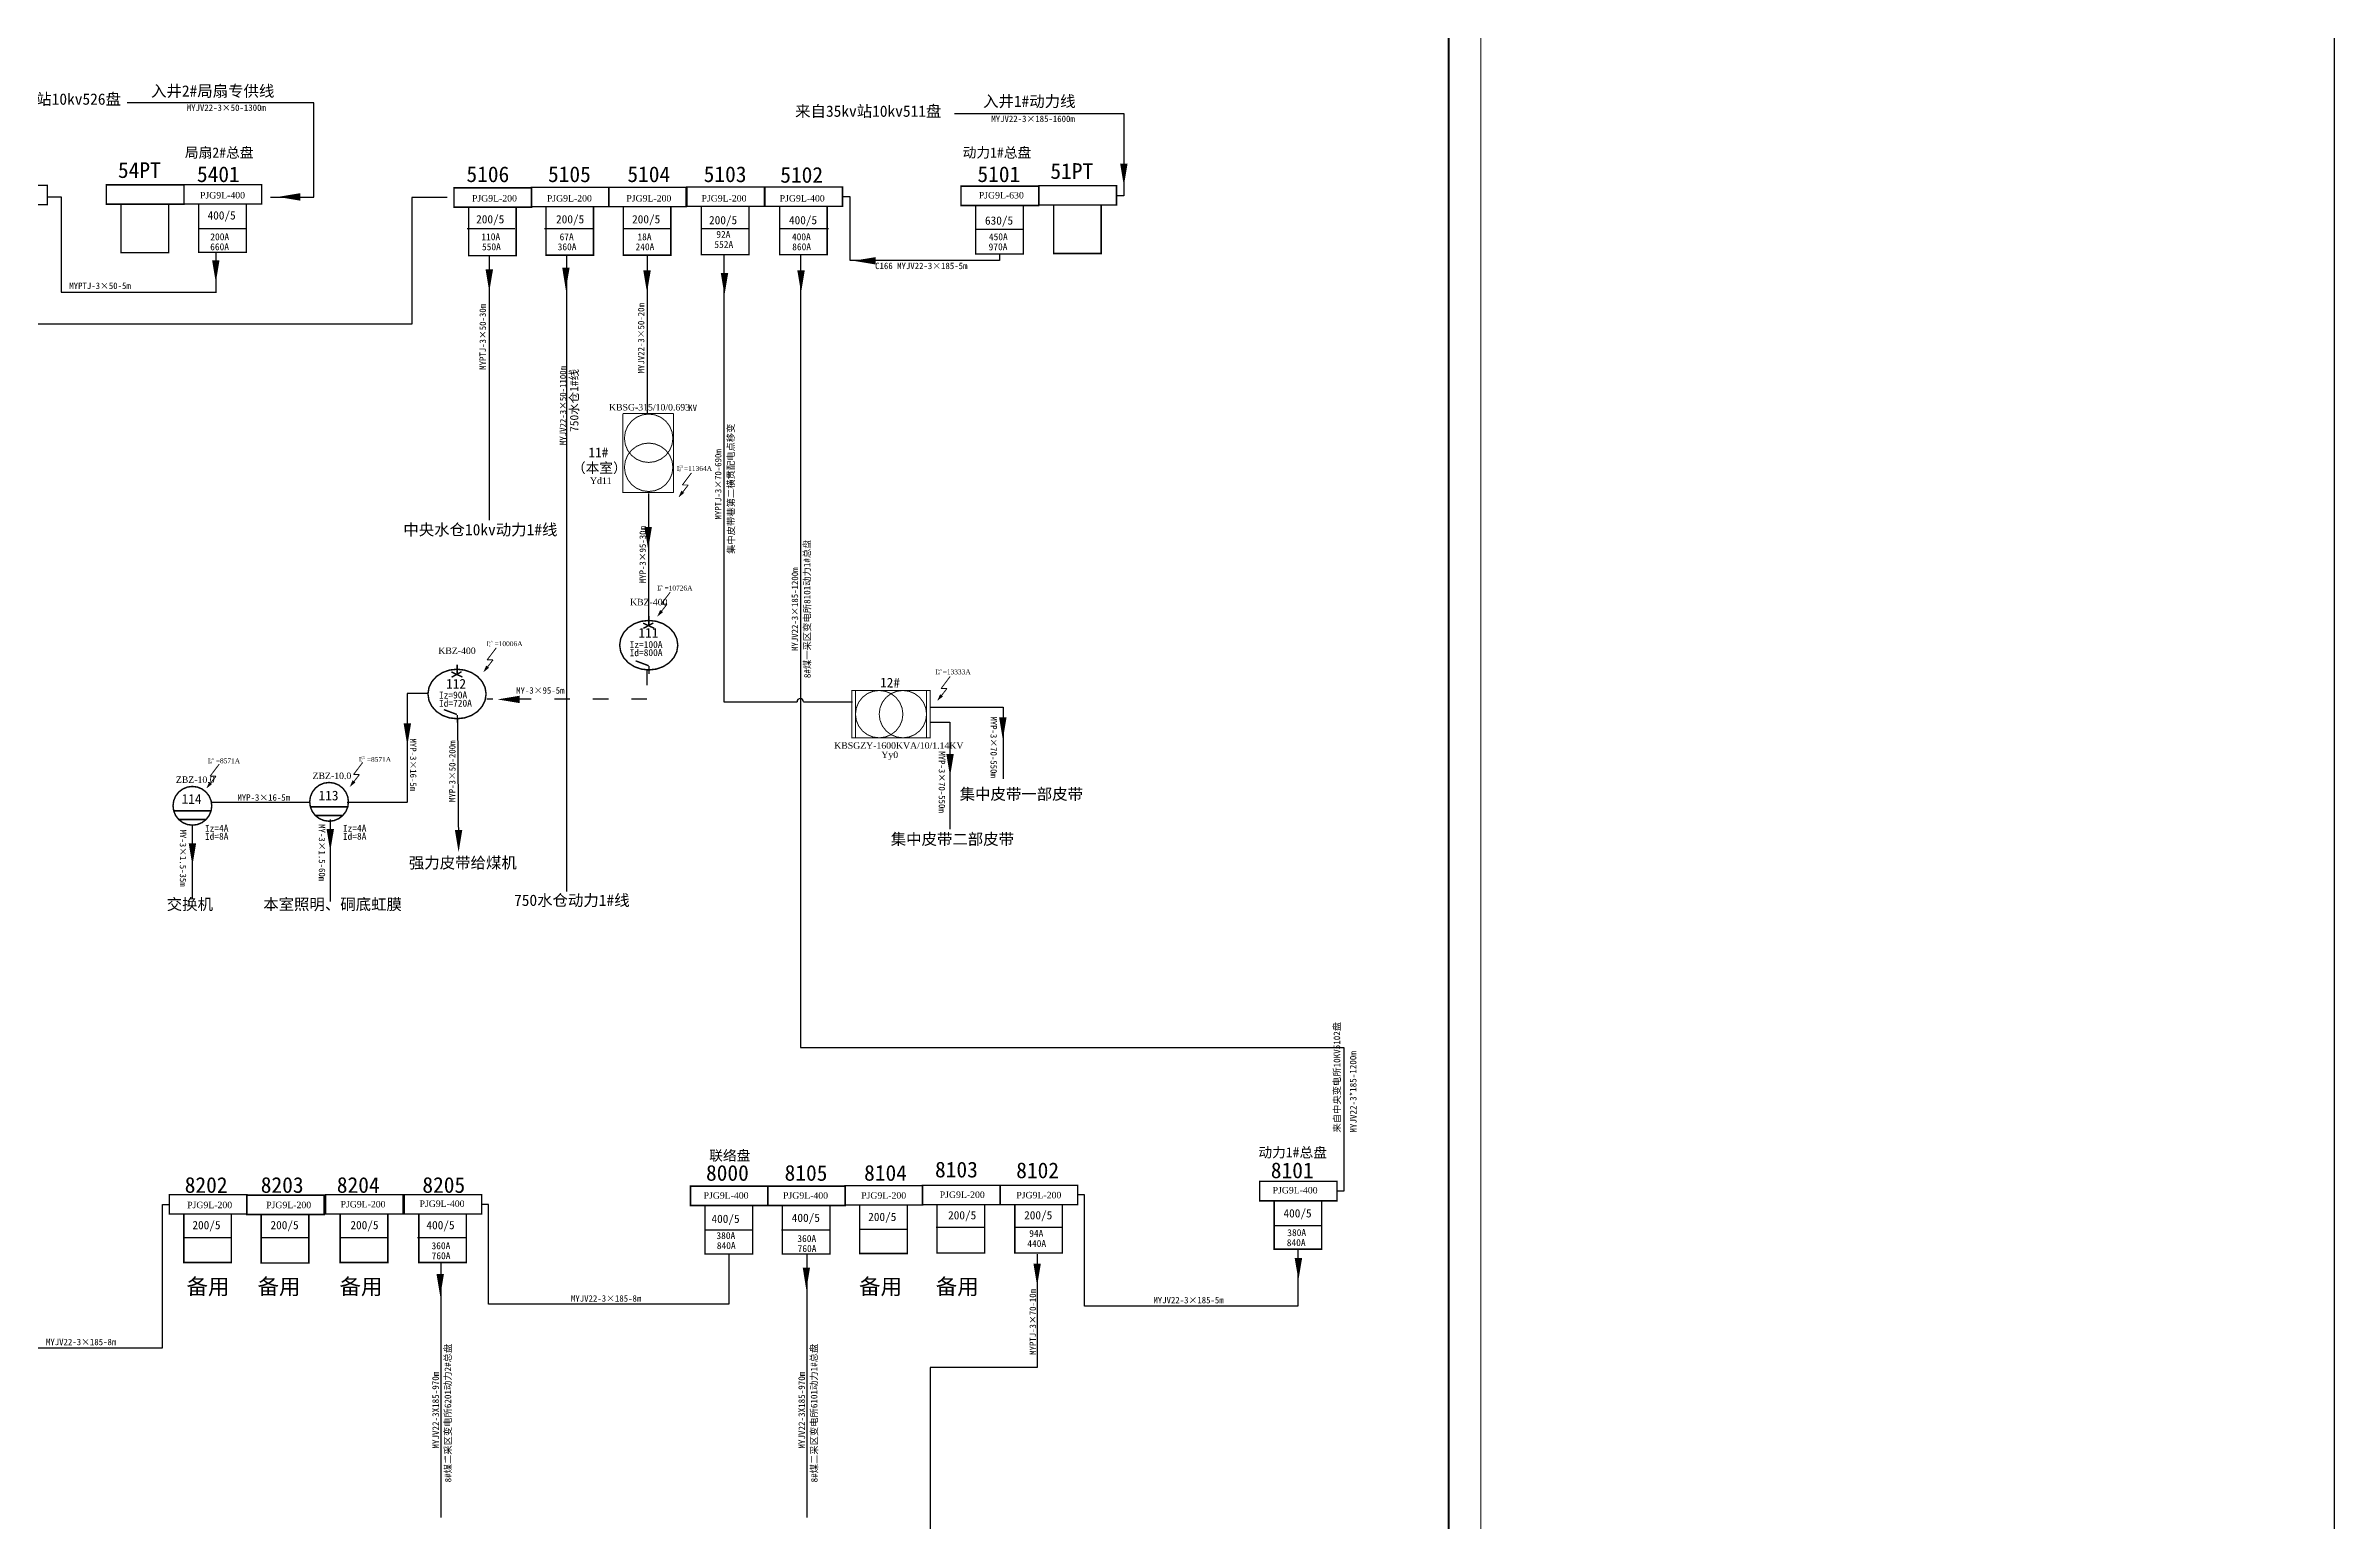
# Model space of a CAD drawing. Header units: millimetres. Extents: x 7398 to 12295, y -1725 to 5722.
# Drawn here: x 10514 to 12295, y 3425 to 4574 of the extents above; entities that cross this region are included whole.
import ezdxf

# ---------------------------------------------------------------- set-up
doc = ezdxf.new("R2010")
doc.units = ezdxf.units.MM
doc.linetypes.add('ACAD_ISO03W100', pattern=[30, 12, -18])
doc.layers.add('机电设备', color=7, linetype='Continuous', lineweight=0)
doc.styles.get("Standard").update_dxf_attribs({"font": 'arial.ttf'})
doc.styles.add('Times New Roman', font='times.ttf')
doc.styles.add('宋体', font='')
doc.styles.get('宋体').set_extended_font_data('宋体')

# ---------------------------------------------------------------- blocks, each defined once
blk = doc.blocks.new('lr_block_221')
at = {"layer": '机电设备', "color": 7, "const_width": 0.00045}
for points in [[(0.20105, 0.1633), (0.22505, 0.1633), (0.22505, 0.1573), (0.20105, 0.1573), (0.20105, 0.1633)], [(0.20556, 0.1573), (0.20556, 0.1423), (0.2203, 0.1423), (0.2203, 0.1573)]]:
    blk.add_lwpolyline(points, dxfattribs=at)
blk = doc.blocks.new('lr_block_219')
at = {"layer": '机电设备', "color": 7, "const_width": 0.00045}
for points in [[(0.12075, 0.16211), (0.14475, 0.16211), (0.14475, 0.15611), (0.12075, 0.15611), (0.12075, 0.16211)], [(0.12526, 0.15611), (0.12526, 0.14111), (0.14, 0.14111), (0.14, 0.15611)]]:
    blk.add_lwpolyline(points, dxfattribs=at)
blk = doc.blocks.new('lr_block_217')
at = {"layer": '机电设备', "color": 7, "const_width": 0.00045}
for points in [[(0.09667, 0.16211), (0.12067, 0.16211), (0.12067, 0.15611), (0.09667, 0.15611), (0.09667, 0.16211)], [(0.10118, 0.15611), (0.10118, 0.14111), (0.11592, 0.14111), (0.11592, 0.15611)]]:
    blk.add_lwpolyline(points, dxfattribs=at)
blk = doc.blocks.new('lr_block_215')
at = {"layer": '机电设备', "color": 7, "const_width": 0.00045}
for points in [[(0.07273, 0.16197), (0.09673, 0.16197), (0.09673, 0.15597), (0.07273, 0.15597), (0.07273, 0.16197)], [(0.07724, 0.15597), (0.07724, 0.14097), (0.09198, 0.14097), (0.09198, 0.15597)]]:
    blk.add_lwpolyline(points, dxfattribs=at)
blk = doc.blocks.new('lr_block_213')
at = {"layer": '机电设备', "color": 7, "const_width": 0.00045}
for points in [[(0.04878, 0.16184), (0.07278, 0.16184), (0.07278, 0.15584), (0.04878, 0.15584), (0.04878, 0.16184)], [(0.05329, 0.15584), (0.05329, 0.14084), (0.06803, 0.14084), (0.06803, 0.15584)]]:
    blk.add_lwpolyline(points, dxfattribs=at)
blk = doc.blocks.new('lr_block_211')
at = {"layer": '机电设备', "color": 7, "const_width": 0.00045}
for points in [[(0.02484, 0.16184), (0.04884, 0.16184), (0.04884, 0.15584), (0.02484, 0.15584), (0.02484, 0.16184)], [(0.02935, 0.15584), (0.02935, 0.14084), (0.04409, 0.14084), (0.04409, 0.15584)]]:
    blk.add_lwpolyline(points, dxfattribs=at)
blk = doc.blocks.new('lr_block_209')
at = {"layer": '机电设备', "color": 7, "const_width": 0.00045}
for points in [[(-0.0638, 0.1592), (-0.0398, 0.1592), (-0.0398, 0.1532), (-0.0638, 0.1532), (-0.0638, 0.1592)], [(-0.05929, 0.1532), (-0.05929, 0.1382), (-0.04455, 0.1382), (-0.04455, 0.1532)]]:
    blk.add_lwpolyline(points, dxfattribs=at)
blk = doc.blocks.new('lr_block_207')
at = {"layer": '机电设备', "color": 7, "const_width": 0.00045}
for points in [[(-0.08814, 0.1592), (-0.06414, 0.1592), (-0.06414, 0.1532), (-0.08814, 0.1532), (-0.08814, 0.1592)], [(-0.08363, 0.1532), (-0.08363, 0.1382), (-0.06889, 0.1382), (-0.06889, 0.1532)]]:
    blk.add_lwpolyline(points, dxfattribs=at)
blk = doc.blocks.new('lr_block_205')
at = {"layer": '机电设备', "color": 7, "const_width": 0.00045}
for points in [[(-0.11261, 0.15906), (-0.08861, 0.15906), (-0.08861, 0.15306), (-0.11261, 0.15306), (-0.11261, 0.15906)], [(-0.1081, 0.15306), (-0.1081, 0.13806), (-0.09336, 0.13806), (-0.09336, 0.15306)]]:
    blk.add_lwpolyline(points, dxfattribs=at)
blk = doc.blocks.new('lr_block_203')
at = {"layer": '机电设备', "color": 7, "const_width": 0.00045}
for points in [[(-0.13656, 0.1592), (-0.11256, 0.1592), (-0.11256, 0.1532), (-0.13656, 0.1532), (-0.13656, 0.1592)], [(-0.13205, 0.1532), (-0.13205, 0.1382), (-0.11731, 0.1382), (-0.11731, 0.1532)]]:
    blk.add_lwpolyline(points, dxfattribs=at)
blk = doc.blocks.new('lr_block_819')
at = {"layer": '机电设备', "true_color": 0xff0000}
blk.add_hatch(color=1, dxfattribs=at).paths.add_polyline_path([(0.06884, 0.35912), (0.06973, 0.35844), (0.06796, 0.35705)], flags=17)
at = {"layer": '机电设备', "color": 1, "true_color": 0xff0000, "const_width": 0.0003}
for points in [[(0.07196, 0.36463), (0.06914, 0.36088)], [(0.07096, 0.36088), (0.06824, 0.35739)], [(0.06914, 0.36088), (0.07096, 0.36088)]]:
    blk.add_lwpolyline(points, dxfattribs=at)
blk = doc.blocks.new('lr_block_801')
at = {"layer": '机电设备', "true_color": 0xff0000}
blk.add_hatch(color=1, dxfattribs=at).paths.add_polyline_path([(-0.33389, 0.3298), (-0.333, 0.32912), (-0.33476, 0.32773)], flags=17)
at = {"layer": '机电设备', "color": 1, "true_color": 0xff0000, "const_width": 0.0003}
for points in [[(-0.33076, 0.33531), (-0.33359, 0.33157)], [(-0.33176, 0.33157), (-0.33449, 0.32808)], [(-0.33359, 0.33157), (-0.33176, 0.33157)]]:
    blk.add_lwpolyline(points, dxfattribs=at)
blk = doc.blocks.new('lr_block_321')
at = {"layer": '机电设备', "color": 7, "const_width": 0.00045}
for points in [[(-0.08933, 0.45088), (-0.06533, 0.45088), (-0.06533, 0.44488), (-0.08933, 0.44488), (-0.08933, 0.45088)], [(-0.08482, 0.44488), (-0.08482, 0.42988), (-0.07008, 0.42988), (-0.07008, 0.44488)]]:
    blk.add_lwpolyline(points, dxfattribs=at)
blk = doc.blocks.new('lr_block_267')
at = {"layer": '机电设备', "color": 7, "const_width": 0.00045}
for points in [[(-0.37204, 0.29131), (-0.37204, 0.28858)], [(-0.36307, 0.28222), (-0.36338, 0.28421), (-0.36428, 0.28606), (-0.36571, 0.28764), (-0.36757, 0.28886), (-0.36975, 0.28963), (-0.37207, 0.28989), (-0.3744, 0.28963), (-0.37657, 0.28886), (-0.37844, 0.28764), (-0.37987, 0.28606), (-0.38077, 0.28421), (-0.38107, 0.28222), (-0.38077, 0.28024), (-0.37987, 0.27839), (-0.37844, 0.2768), (-0.37657, 0.27558), (-0.3744, 0.27482), (-0.37207, 0.27456), (-0.36975, 0.27482), (-0.36757, 0.27558), (-0.36571, 0.2768), (-0.36428, 0.27839), (-0.36338, 0.28024), (-0.36307, 0.28222)], [(-0.37381, 0.28905), (-0.3704, 0.28748)], [(-0.37068, 0.28911), (-0.37374, 0.28742)], [(-0.37613, 0.27738), (-0.37211, 0.27587)], [(-0.37197, 0.27575), (-0.37197, 0.27331)]]:
    blk.add_lwpolyline(points, dxfattribs=at)
blk = doc.blocks.new('lr_block_259')
at = {"layer": '机电设备', "color": 7, "const_width": 0.0003}
for points in [[(0.11747, 0.27974), (0.11747, 0.29441), (0.14168, 0.29441), (0.14168, 0.27974), (0.11747, 0.27974)], [(0.11747, 0.29441), (0.14168, 0.29441)], [(0.11747, 0.27974), (0.11747, 0.29441)], [(0.11857, 0.28707), (0.11882, 0.28517), (0.11955, 0.28341), (0.12072, 0.28189), (0.12224, 0.28072), (0.12401, 0.27999), (0.12591, 0.27974), (0.12781, 0.27999), (0.12958, 0.28072), (0.1311, 0.28189), (0.13226, 0.28341), (0.133, 0.28517), (0.13325, 0.28707), (0.133, 0.28897), (0.13226, 0.29074), (0.1311, 0.29226), (0.12958, 0.29343), (0.12781, 0.29416), (0.12591, 0.29441), (0.12401, 0.29416), (0.12224, 0.29343), (0.12072, 0.29226), (0.11955, 0.29074), (0.11882, 0.28897), (0.11857, 0.28707)], [(0.11857, 0.27974), (0.11857, 0.29441)], [(0.12591, 0.28707), (0.12616, 0.28517), (0.12689, 0.28341), (0.12806, 0.28189), (0.12958, 0.28072), (0.13135, 0.27999), (0.13325, 0.27974), (0.13514, 0.27999), (0.13691, 0.28072), (0.13843, 0.28189), (0.1396, 0.28341), (0.14033, 0.28517), (0.14058, 0.28707), (0.14033, 0.28897), (0.1396, 0.29074), (0.13843, 0.29226), (0.13691, 0.29343), (0.13514, 0.29416), (0.13325, 0.29441), (0.13135, 0.29416), (0.12958, 0.29343), (0.12806, 0.29226), (0.12689, 0.29074), (0.12616, 0.28897), (0.12591, 0.28707)], [(0.14058, 0.27974), (0.14058, 0.29441)], [(0.14168, 0.27974), (0.14168, 0.29441)], [(0.11747, 0.27974), (0.14168, 0.27974)]]:
    blk.add_lwpolyline(points, dxfattribs=at)
blk = doc.blocks.new('lr_block_255')
at = {"layer": '机电设备', "color": 7, "const_width": 0.0003}
for points in [[(0.06246, 0.37254), (0.06221, 0.37448), (0.06146, 0.37629), (0.06027, 0.37784), (0.05871, 0.37903), (0.0569, 0.37978), (0.05496, 0.38004), (0.05302, 0.37978), (0.05121, 0.37903), (0.04966, 0.37784), (0.04847, 0.37629), (0.04772, 0.37448), (0.04746, 0.37254), (0.04772, 0.37059), (0.04847, 0.36879), (0.04966, 0.36723), (0.05121, 0.36604), (0.05302, 0.36529), (0.05496, 0.36504), (0.0569, 0.36529), (0.05871, 0.36604), (0.06027, 0.36723), (0.06146, 0.36879), (0.06221, 0.37059), (0.06246, 0.37254)], [(0.06246, 0.36354), (0.06221, 0.36548), (0.06146, 0.36729), (0.06027, 0.36884), (0.05871, 0.37003), (0.0569, 0.37078), (0.05496, 0.37104), (0.05302, 0.37078), (0.05121, 0.37003), (0.04966, 0.36884), (0.04847, 0.36729), (0.04772, 0.36548), (0.04746, 0.36354), (0.04772, 0.36159), (0.04847, 0.35979), (0.04966, 0.35823), (0.05121, 0.35704), (0.05302, 0.35629), (0.05496, 0.35604), (0.0569, 0.35629), (0.05871, 0.35704), (0.06027, 0.35823), (0.06146, 0.35979), (0.06221, 0.36159), (0.06246, 0.36354)]]:
    blk.add_lwpolyline(points, dxfattribs=at)
blk = doc.blocks.new('lr_block_183')
at = {"layer": '机电设备', "color": 7, "const_width": 0.00045}
for points in [[(0.17036, 0.45063), (0.19436, 0.45063), (0.19436, 0.44463), (0.17036, 0.44463), (0.17036, 0.45063)], [(0.17487, 0.44463), (0.17487, 0.42963), (0.18961, 0.42963), (0.18961, 0.44463)]]:
    blk.add_lwpolyline(points, dxfattribs=at)
blk = doc.blocks.new('lr_block_179')
at = {"layer": '机电设备', "color": 7, "const_width": 0.00045}
for points in [[(0.08583, 0.45037), (0.10983, 0.45037), (0.10983, 0.44437), (0.08583, 0.44437), (0.08583, 0.45037)], [(0.09033, 0.44437), (0.09033, 0.42937), (0.10507, 0.42937), (0.10507, 0.44437)]]:
    blk.add_lwpolyline(points, dxfattribs=at)
blk = doc.blocks.new('lr_block_177')
at = {"layer": '机电设备', "color": 7, "const_width": 0.00045}
for points in [[(0.06162, 0.45037), (0.08562, 0.45037), (0.08562, 0.44437), (0.06162, 0.44437), (0.06162, 0.45037)], [(0.06612, 0.44437), (0.06612, 0.42937), (0.08087, 0.42937), (0.08087, 0.44437)]]:
    blk.add_lwpolyline(points, dxfattribs=at)
blk = doc.blocks.new('lr_block_175')
at = {"layer": '机电设备', "color": 7, "const_width": 0.00045}
for points in [[(0.03741, 0.45024), (0.06141, 0.45024), (0.06141, 0.44424), (0.03741, 0.44424), (0.03741, 0.45024)], [(0.04192, 0.44424), (0.04192, 0.42924), (0.05666, 0.42924), (0.05666, 0.44424)]]:
    blk.add_lwpolyline(points, dxfattribs=at)
blk = doc.blocks.new('lr_block_173')
at = {"layer": '机电设备', "color": 7, "const_width": 0.00045}
for points in [[(0.01346, 0.45024), (0.03746, 0.45024), (0.03746, 0.44424), (0.01346, 0.44424), (0.01346, 0.45024)], [(0.01797, 0.44424), (0.01797, 0.42924), (0.03271, 0.42924), (0.03271, 0.44424)]]:
    blk.add_lwpolyline(points, dxfattribs=at)
blk = doc.blocks.new('lr_block_171')
at = {"layer": '机电设备', "color": 7, "const_width": 0.00045}
for points in [[(-0.01048, 0.45011), (0.01352, 0.45011), (0.01352, 0.44411), (-0.01048, 0.44411), (-0.01048, 0.45011)], [(-0.00597, 0.44411), (-0.00597, 0.42911), (0.00877, 0.42911), (0.00877, 0.44411)]]:
    blk.add_lwpolyline(points, dxfattribs=at)
blk = doc.blocks.new('lr_block_169')
at = {"layer": '机电设备', "color": 7, "const_width": 0.00045}
for points in [[(-0.06565, 0.45103), (-0.04165, 0.45103), (-0.04165, 0.44503), (-0.06565, 0.44503), (-0.06565, 0.45103)], [(-0.06114, 0.44503), (-0.06114, 0.43003), (-0.0464, 0.43003), (-0.0464, 0.44503)]]:
    blk.add_lwpolyline(points, dxfattribs=at)
blk = doc.blocks.new('lr_block_791')
at = {"layer": '机电设备', "true_color": 0xff0000}
blk.add_hatch(color=1, dxfattribs=at).paths.add_polyline_path([(0.01594, 0.31042), (0.01683, 0.30975), (0.01506, 0.30835)], flags=17)
at = {"layer": '机电设备', "color": 1, "true_color": 0xff0000, "const_width": 0.0003}
for points in [[(0.01806, 0.31219), (0.01533, 0.3087)], [(0.01906, 0.31593), (0.01623, 0.31219)], [(0.01623, 0.31219), (0.01806, 0.31219)]]:
    blk.add_lwpolyline(points, dxfattribs=at)
blk = doc.blocks.new('lr_block_275')
at = {"layer": '机电设备', "color": 7, "const_width": 0.00045}
for points in [[(0.01466, 0.30374), (0.01446, 0.3053), (0.01386, 0.30674), (0.0129, 0.30798), (0.01166, 0.30894), (0.01022, 0.30954), (0.00866, 0.30974), (0.00711, 0.30954), (0.00566, 0.30894), (0.00442, 0.30798), (0.00347, 0.30674), (0.00287, 0.3053), (0.00266, 0.30374), (0.00287, 0.30219), (0.00347, 0.30074), (0.00442, 0.2995), (0.00566, 0.29855), (0.00711, 0.29795), (0.00866, 0.29774), (0.01022, 0.29795), (0.01166, 0.29855), (0.0129, 0.2995), (0.01386, 0.30074), (0.01446, 0.30219), (0.01466, 0.30374)], [(0.00287, 0.30219), (0.01446, 0.30219)], [(0.00442, 0.2995), (0.0129, 0.2995)]]:
    blk.add_lwpolyline(points, dxfattribs=at)
blk = doc.blocks.new('lr_block_273')
at = {"layer": '机电设备', "color": 7, "const_width": 0.00045}
for points in [[(-0.31818, 0.28112), (-0.31839, 0.28267), (-0.31899, 0.28412), (-0.31994, 0.28536), (-0.32118, 0.28632), (-0.32263, 0.28692), (-0.32418, 0.28712), (-0.32574, 0.28692), (-0.32718, 0.28632), (-0.32843, 0.28536), (-0.32938, 0.28412), (-0.32998, 0.28267), (-0.33018, 0.28112), (-0.32998, 0.27957), (-0.32938, 0.27812), (-0.32843, 0.27688), (-0.32718, 0.27592), (-0.32574, 0.27532), (-0.32418, 0.27512), (-0.32263, 0.27532), (-0.32118, 0.27592), (-0.31994, 0.27688), (-0.31899, 0.27812), (-0.31839, 0.27957), (-0.31818, 0.28112)], [(-0.32998, 0.27957), (-0.31839, 0.27957)], [(-0.32843, 0.27688), (-0.31994, 0.27688)]]:
    blk.add_lwpolyline(points, dxfattribs=at)
blk = doc.blocks.new('lr_block_265')
at = {"layer": '机电设备', "color": 7, "const_width": 0.00045}
for points in [[(-0.34823, 0.33311), (-0.34823, 0.33039)], [(-0.33926, 0.32403), (-0.33957, 0.32601), (-0.34047, 0.32786), (-0.3419, 0.32945), (-0.34376, 0.33067), (-0.34593, 0.33143), (-0.34826, 0.33169), (-0.35059, 0.33143), (-0.35276, 0.33067), (-0.35462, 0.32945), (-0.35606, 0.32786), (-0.35696, 0.32601), (-0.35726, 0.32403), (-0.35696, 0.32204), (-0.35606, 0.32019), (-0.35462, 0.31861), (-0.35276, 0.31739), (-0.35059, 0.31662), (-0.34826, 0.31636), (-0.34593, 0.31662), (-0.34376, 0.31739), (-0.3419, 0.31861), (-0.34047, 0.32019), (-0.33957, 0.32204), (-0.33926, 0.32403)], [(-0.35, 0.33085), (-0.34659, 0.32928)], [(-0.34686, 0.33091), (-0.34993, 0.32923)], [(-0.35232, 0.31918), (-0.34829, 0.31767)], [(-0.34816, 0.31755), (-0.34816, 0.31511)]]:
    blk.add_lwpolyline(points, dxfattribs=at)
blk = doc.blocks.new('lr_block_149')
at = {"layer": '机电设备', "color": 7, "const_width": 0.00045}
for points in [[(-0.47628, 0.4513), (-0.45228, 0.4513), (-0.45228, 0.4453), (-0.47628, 0.4453), (-0.47628, 0.4513)], [(-0.47177, 0.4453), (-0.47177, 0.4303), (-0.45703, 0.4303), (-0.45703, 0.4453)]]:
    blk.add_lwpolyline(points, dxfattribs=at)

msp = doc.modelspace()

# ---------------------------------------------------------------- hatches: boundary and pattern name
for points in [[(11352.8, 4465), (11349.9, 4482.4), (11355.7, 4482.4)], [(10694.2, 4456.4), (10711.6, 4459.3), (10711.6, 4453.5)], [(10645.9, 4389.7), (10643, 4407.1), (10648.8, 4407.1)], [(10918.4, 4383.9), (10915.6, 4401.2), (10921.3, 4401.2)], [(11142.2, 4406.7), (11159.5, 4409.5), (11159.5, 4403.8)], [(10858.8, 4382.6), (10855.9, 4399.9), (10861.7, 4399.9)], [(10981.6, 4381.9), (10978.7, 4399.2), (10984.5, 4399.2)], [(11041.9, 4379.9), (11039, 4397.2), (11044.8, 4397.2)], [(11101.5, 4381.9), (11098.6, 4399.2), (11104.4, 4399.2)], [(10982.5, 4182), (10979.6, 4199.4), (10985.4, 4199.4)], [(10865.2, 4065.1), (10882.5, 4068), (10882.5, 4062.2)], [(10795, 4029.1), (10792.1, 4046.5), (10797.9, 4046.5)], [(11258.6, 4033.8), (11255.7, 4051.2), (11261.5, 4051.2)], [(11217.5, 4005.3), (11214.6, 4022.6), (11220.4, 4022.6)], [(10735, 3946.9), (10732.1, 3964.2), (10737.9, 3964.2)], [(10834.9, 3946.1), (10832, 3963.5), (10837.8, 3963.5)], [(10627.7, 3935.7), (10624.8, 3953.1), (10630.6, 3953.1)], [(10820.6, 3600.3), (10817.7, 3617.6), (10823.5, 3617.6)], [(11105.6, 3605.3), (11102.8, 3622.7), (11108.5, 3622.7)], [(11285.3, 3608.4), (11282.4, 3625.8), (11288.2, 3625.8)], [(11488.7, 3612.8), (11485.8, 3630.1), (11491.6, 3630.1)]]:
    msp.add_hatch(color=256).paths.add_polyline_path(points, flags=17)

# ---------------------------------------------------------------- linework, layer by layer
at = {"linetype": 'Continuous', "lineweight": 20}
msp.add_line((11630.7, 4695.4), (11630.7, 2894.6), dxfattribs=at)
at = {"linetype": 'Continuous', "lineweight": 70}
msp.add_line((11605.6, 4670.3), (11605.6, 2919.7), dxfattribs=at)
at = {"linetype": 'Continuous'}
for p, q in [((10722.1, 4529.7), (10576.8, 4529.7)), ((10588.3, 4529.7), (10588.3, 4529.7)), ((10722.1, 4456.1), (10722.1, 4529.7)), ((10688.5, 4456.1), (10722.1, 4456.1)), ((10826, 4456), (10798.6, 4456)), ((10798.6, 4456), (10798.6, 4357.3)), ((10645.9, 4413), (10645.9, 4407.8)), ((10645.9, 4407.8), (10645.9, 4382.3)), ((10858.7, 4410.5), (10858.7, 4204.7)), ((10918.8, 4410.4), (10918.8, 3915.4)), ((10981.6, 4411), (10981.6, 4405.8)), ((10981.6, 4405.8), (10981.6, 4288.1)), ((11101.2, 4411.4), (11101.2, 4406.1)), ((11101.2, 4406.1), (11101.2, 3794)), ((10798.6, 4357.3), (10487.6, 4357.3)), ((10982.8, 4225.5), (10982.8, 4126.9)), ((10834, 4049.7), (10834.8, 3948.7)), ((10627.6, 3967.2), (10627.6, 3909.9)), ((11101.2, 3794), (11524.1, 3794)), ((11524.1, 3794), (11524.1, 3682.2)), ((11524.1, 3682.2), (11518.8, 3682.2))]:
    msp.add_line(p, q, dxfattribs=at)
for p, q in [((10514.8, 4456.4), (10525.6, 4456.4)), ((10525.6, 4456.4), (10525.6, 4382.3)), ((10632.3, 4431.8), (10669.7, 4431.8)), ((10841.5, 4431.8), (10878.8, 4431.8)), ((10901.9, 4431.8), (10939.3, 4431.8)), ((10963.2, 4431.8), (11000.5, 4431.8)), ((11023.6, 4431.8), (11061, 4431.8)), ((11085.6, 4431.8), (11122.9, 4431.8)), ((11237.5, 4431.3), (11274.1, 4431.2)), ((10525.6, 4382.3), (10646.4, 4382.3)), ((10794.9, 4069.7), (10794.9, 3984.8)), ((10811.1, 4069.7), (10794.9, 4069.7)), ((11202, 4059.1), (11258.9, 4059.1)), ((11202, 4047.4), (11217.4, 4047.4)), ((11217.4, 4047.4), (11217.4, 3964.1)), ((11258.9, 4059.1), (11258.9, 4003.2)), ((10718.8, 3984.9), (10643.1, 3984.9)), ((10794.7, 3984.8), (10748.1, 3984.8)), ((10734.9, 3971.6), (10734.9, 3907.7)), ((11147, 3652.7), (11184.4, 3652.7)), ((11206.8, 3654), (11244.2, 3654)), ((11268.1, 3654), (11305.4, 3654)), ((11469.5, 3655.5), (11506.8, 3655.5)), ((10620.9, 3646.1), (10658.2, 3646.1)), ((10681.3, 3646.1), (10718.7, 3646.1)), ((10742.6, 3646.1), (10779.9, 3646.1)), ((10803, 3646.1), (10840.4, 3646.1)), ((11026.6, 3652.1), (11064, 3652.1)), ((11086.4, 3652.1), (11123.8, 3652.1)), ((10821, 3626.2), (10821, 3428)), ((11106.1, 3633.2), (11106.1, 3428)), ((11285.2, 3633.2), (11285.2, 3544.9)), ((11225.1, 3544.9), (11202.1, 3544.9)), ((11202.1, 3544.9), (11202.1, 3168)), ((11285.2, 3544.9), (11225.1, 3544.9))]:
    msp.add_line(p, q)
at = {"color": 7, "linetype": 'ACAD_ISO03W100'}
for p, q in [((10981.5, 4088.3), (10981.5, 4065.2)), ((10981.5, 4065.2), (10856.9, 4065.2))]:
    msp.add_line(p, q, dxfattribs=at)
at = {"color": 1, "lineweight": -3}
msp.add_lwpolyline([(8525.5, 5050.8), (12295.1, 5050.8), (12295.1, -1724.5), (8525.5, -1724.5)], close=True, dxfattribs=at)
at = {"linetype": 'Continuous', "flags": 128}
for points in [[(11221, 4521.3), (11221, 4521.3), (11352.8, 4521.3), (11352.8, 4457.3), (11347.5, 4457.3)], [(11256, 4412), (11256, 4406.8), (11139.7, 4406.8), (11139.7, 4456.6), (11134.4, 4456.6)], [(11041.5, 4411.4), (11041.5, 4406.1), (11041.5, 4063.2), (11087.5, 4063.2), (11098.4, 4063.2)], [(11103.4, 4063.2), (11141.6, 4063.2)], [(10481.9, 3623.3), (10481.9, 3618), (10481.9, 3560.1), (10604.4, 3560.1), (10604.4, 3671.9), (10609.7, 3671.9)], [(11045.3, 3633.3), (11045.3, 3628), (11045.3, 3594.1), (10858.2, 3594.1), (10858.2, 3671.9), (10853, 3671.9)], [(11488.3, 3637), (11488.3, 3631.7), (11488.3, 3592.7), (11322.2, 3592.7), (11322.2, 3679.2), (11316.9, 3679.2)]]:
    msp.add_lwpolyline(points, dxfattribs=at)
at = {"linetype": 'Continuous'}
msp.add_arc((11100.9, 4063.3), 2.51, 0, 180, dxfattribs=at)
at = {"layer": '机电设备', "color": 7, "const_width": 0.754}
for points in [[(10962.8, 4287.7), (11002.4, 4287.7)], [(10962.8, 4287.7), (10962.8, 4225.9)], [(11002.2, 4287.7), (11002.2, 4226)], [(10962.8, 4226.2), (11002.3, 4226.2)]]:
    msp.add_lwpolyline(points, dxfattribs=at)

# ---------------------------------------------------------------- block references
at = {"layer": '机电设备', "color": 7, "xscale": 2514.077429430967, "yscale": 2514.077429430414, "zscale": 2514.077429430664}
for name, p in [('lr_block_321', (10679, 3331.9)), ('lr_block_169', (10725.8, 3331.9)), ('lr_block_149', (11818.6, 3331.4)), ('lr_block_171', (10857.7, 3331.9)), ('lr_block_173', (10857.7, 3331.9)), ('lr_block_175', (10857.7, 3331.9)), ('lr_block_177', (10857.7, 3331.9)), ('lr_block_179', (10857.7, 3331.9)), ('lr_block_183', (10797.8, 3331.9)), ('lr_block_169', (11451.8, 3331.2)), ('lr_block_255', (10844.7, 3331.9)), ('lr_block_265', (11858.5, 3292.7)), ('lr_block_267', (11769.1, 3359.8)), ('lr_block_259', (10845.8, 3331.9)), ('lr_block_273', (11442.7, 3275.5)), ('lr_block_275', (10712.3, 3221.7)), ('lr_block_221', (10953, 3279.2)), ('lr_block_203', (10953, 3279.2)), ('lr_block_205', (10953, 3279.2)), ('lr_block_207', (10953, 3279.2)), ('lr_block_209', (10953, 3279.2)), ('lr_block_211', (10953, 3279.2)), ('lr_block_213', (10953, 3279.2)), ('lr_block_215', (10953, 3279.2)), ('lr_block_217', (10953, 3279.2)), ('lr_block_219', (10953, 3279.2))]:
    msp.add_blockref(name, p, dxfattribs=at)
at = {"layer": '机电设备', "color": 1, "true_color": 0xff0000, "xscale": 2514.077429430967, "yscale": 2514.077429430414, "zscale": 2514.077429430664}
for name, p in [('lr_block_819', (10835.3, 3324.8)), ('lr_block_801', (11831.2, 3305.6)), ('lr_block_801', (11695.8, 3262.3)), ('lr_block_819', (11036.7, 3166.3)), ('lr_block_791', (10600.7, 3220.5)), ('lr_block_791', (10712.3, 3221.7))]:
    msp.add_blockref(name, p, dxfattribs=at)

# ---------------------------------------------------------------- texts
at = {"color": 7}
for s, height, style, p in [('MYJV22-3×50-1300m', 5.028, '宋体', (10623.3, 4523.4)), ('  MYJV22-3×185-1600m', 5.028, '宋体', (11242.8, 4514.7)), ('PJG9L-400', 5.03, 'Times New Roman', (10633.6, 4455.2)), ('PJG9L-200', 5.03, 'Times New Roman', (10845.3, 4452.8)), ('PJG9L-200', 5.03, 'Times New Roman', (10903.6, 4452.8)), ('PJG9L-200', 5.03, 'Times New Roman', (10965.5, 4452.8)), ('PJG9L-200', 5.03, 'Times New Roman', (11024, 4452.8)), ('PJG9L-400', 5.03, 'Times New Roman', (11084.9, 4452.8)), ('PJG9L-630', 5.03, 'Times New Roman', (11239.9, 4455.2)), ('C166 MYJV22-3×185-5m', 5.028, '宋体', (11159.2, 4400.2)), ('  MYPTJ-3×50-5m', 5.028, '宋体', (10525, 4384.7)), ('KBSG-315/10/0.693', 5.028, 'Times New Roman', (10952, 4290.1)), ('(2)', 1.51, 'Times New Roman', (11006.8, 4245.8)), ('Yd11', 5.03, 'Times New Roman', (10937.2, 4232.9)), ('(2)', 1.51, 'Times New Roman', (10991.4, 4152.6)), ('KBZ-400', 5.03, 'Times New Roman', (10968.4, 4138.4)), ('KBZ-400', 5.03, 'Times New Roman', (10819.1, 4100.5)), ('(2)', 1.51, 'Times New Roman', (10858.7, 4109.2)), ('(2)', 1.51, 'Times New Roman', (11208.2, 4087.3)), (' MY-3×95-5m', 5.028, '宋体', (10876.3, 4069.6)), ('KBSGZY-1600KVA/10/1.14KV', 5.028, 'Times New Roman', (11127.3, 4026.7)), ('(2)', 1.51, 'Times New Roman', (10641.7, 4018)), ('(2)', 1.51, 'Times New Roman', (10759.3, 4019.2)), ('Yy0', 5.03, 'Times New Roman', (11164, 4019.5)), ('ZBZ-10.0', 5.03, 'Times New Roman', (10614.8, 4000.1)), ('MYP-3×16-5m', 5.028, '宋体', (10662.7, 3986.2)), ('ZBZ-10.0', 5.03, 'Times New Roman', (10721.2, 4003.1)), ('PJG9L-200', 5.03, 'Times New Roman', (10623.6, 3668.9)), ('PJG9L-200', 5.03, 'Times New Roman', (10685.1, 3668.9)), ('PJG9L-200', 5.03, 'Times New Roman', (10743, 3669.5)), ('PJG9L-400', 5.03, 'Times New Roman', (10804.5, 3669.9)), ('PJG9L-400', 5.03, 'Times New Roman', (11025.6, 3676.3)), ('PJG9L-400', 5.03, 'Times New Roman', (11087.5, 3676.3)), ('PJG9L-200', 5.03, 'Times New Roman', (11148.3, 3676.3)), ('PJG9L-200', 5.03, 'Times New Roman', (11209.5, 3676.9)), ('PJG9L-200', 5.03, 'Times New Roman', (11269.1, 3676.6)), ('PJG9L-400', 5.03, 'Times New Roman', (11468.6, 3680.4)), ('MYJV22-3×185-8m', 5.028, '宋体', (10922.4, 3596.1)), ('MYJV22-3×185-5m', 5.028, '宋体', (11375.8, 3594.8)), ('MYJV22-3×185-8m', 5.028, '宋体', (10513.7, 3562.2))]:
    msp.add_text(s, height=height, dxfattribs=dict(at, style=style)).set_placement(p)
at = {"style": '宋体'}
for s, height, rotation, p in [('局扇2#总盘', 7.84, 359.8672, (10621.8, 4487.1)), ('动力1#总盘', 7.84, 359.8672, (11227.3, 4487.1)), ('54PT', 12.25, 359.8672, (10569.7, 4471.2)), ('5401', 12.25, 359.8672, (10631.2, 4468)), ('5106', 12.25, 359.8672, (10841, 4468)), ('5105', 12.25, 359.8672, (10904.5, 4468)), ('5103', 12.25, 359.8672, (11025.7, 4468)), ('5102', 12.25, 359.8672, (11085.3, 4467.5)), ('5101', 12.25, 359.8672, (11238.8, 4468)), ('51PT', 12.25, 359.8672, (11295.6, 4470.5)), ('400/5', 6.44, 0.0648, (10639.5, 4438.8)), ('200/5', 6.44, 0.0648, (10848.6, 4435.8)), ('200/5', 6.44, 0.0648, (10910.8, 4435.8)), ('200/5', 6.44, 0.0648, (10970, 4435.8)), ('200/5', 6.44, 0.0648, (11029.9, 4435.1)), ('400/5', 6.44, 0.0648, (11092.1, 4435.1)), ('630/5', 6.44, 0.0648, (11244.7, 4434.8)), (' 200A', 5.38, 0.4893, (10638, 4422.6)), (' 660A', 5.38, 0.4893, (10637.9, 4414.8)), (' 110A', 5.38, 0.4893, (10849, 4422.6)), (' 550A', 5.38, 0.4893, (10849.5, 4414.8)), (' 360A', 5.38, 0.4893, (10908.4, 4414.8)), (' 67A', 5.38, 0.4893, (10909.9, 4422.6)), (' 240A', 5.38, 0.4893, (10969, 4414.8)), (' 18A', 5.38, 0.4893, (10970.5, 4422.6)), (' 552A', 5.38, 0.4893, (11030.4, 4416.6)), (' 92A', 5.38, 0.4893, (11031.9, 4424.5)), (' 400A', 5.38, 0.4893, (11090.8, 4422.6)), (' 860A', 5.38, 0.4893, (11091, 4414.8)), (' 970A', 5.38, 0.4893, (11243.9, 4414.8)), (' 450A', 5.38, 0.4893, (11244.1, 4422.6)), ('750水仓1#线', 6.54, 90.1508, (10928.2, 4273.4)), ('KV', 5.1, 359.8672, (11013.6, 4289.6)), ('集中皮带巷第二横贯配电点移变', 5.18, 90.1508, (11049.7, 4178.4)), ('11#', 7.6, 359.8672, (10936, 4253.7)), ('（本室）', 7.8, 359.8672, (10923.2, 4241.6)), ('8#煤一采区变电所8101动力1#总盘', 5.18, 90.1508, (11109, 4081.7)), ('111', 7.6, 359.8672, (10974.9, 4113.2)), (' Iz=100A', 5.38, 0.4893, (10964.4, 4105)), (' Id=800A', 5.38, 0.4893, (10964.4, 4098.7)), ('112', 7.6, 359.8672, (10825.2, 4073.5)), ('12#', 7.6, 359.8672, (11163, 4074.4)), (' Iz=90A', 5.38, 0.4893, (10816, 4065.7)), (' Id=720A', 5.38, 0.4893, (10816, 4059.3)), ('114', 7.6, 359.8672, (10619.3, 3983.8)), ('113', 7.6, 359.8672, (10725.9, 3986.5)), (' Iz=4A', 5.38, 0.4893, (10633.8, 3962)), (' Id=8A', 5.38, 0.4893, (10633.8, 3955.7)), (' Iz=4A', 5.38, 0.4893, (10741.2, 3962)), (' Id=8A', 5.38, 0.4893, (10741.2, 3955.7)), ('来自中央变电所10KV5102盘', 5.18, 90.1508, (11521.4, 3727.8)), ('MYJV22-3*185-1200m', 5.18, 90.1508, (11534, 3727.8)), ('联络盘', 7.84, 359.8672, (11030, 3706)), ('动力1#总盘', 7.84, 359.8672, (11457.5, 3708.5)), ('8202', 12.25, 359.8672, (10621.7, 3680.9)), ('8203', 12.25, 359.8672, (10680.9, 3680.9)), ('8204', 12.25, 359.8672, (10740.1, 3680.9)), ('8205', 12.25, 359.8672, (10806.7, 3680.9)), ('8000', 12.25, 359.8672, (11027.5, 3690.3)), ('8105', 12.25, 359.8672, (11088.7, 3690.3)), ('8104', 12.25, 359.8672, (11150.6, 3690.3)), ('8103', 12.25, 359.8672, (11205.8, 3692.9)), ('8102', 12.25, 359.8672, (11269, 3692.3)), ('8101', 12.25, 359.8672, (11467.2, 3692.3)), ('200/5', 6.44, 0.0648, (10627.7, 3652.5)), ('200/5', 6.44, 0.0648, (10688.5, 3652.5)), ('200/5', 6.44, 0.0648, (10750.7, 3652.5)), ('400/5', 6.44, 0.0648, (10809.9, 3652.5)), ('400/5', 6.44, 0.0648, (11031.8, 3657.4)), ('400/5', 6.44, 0.0648, (11094.3, 3658.2)), ('200/5', 6.44, 0.0648, (11153.8, 3658.9)), ('200/5', 6.44, 0.0648, (11216, 3660.2)), ('200/5', 6.44, 0.0648, (11275.2, 3660.2)), ('400/5', 6.44, 0.0648, (11477.1, 3661.7)), (' 380A', 5.38, 0.4893, (11476.4, 3647.1)), (' 360A', 5.38, 0.4893, (10810.2, 3636.9)), (' 760A', 5.38, 0.4893, (10810.3, 3629.1)), (' 380A', 5.38, 0.4893, (11032, 3644.8)), (' 840A', 5.38, 0.4893, (11032.3, 3637)), (' 360A', 5.38, 0.4893, (11095, 3642.5)), (' 760A', 5.38, 0.4893, (11095.2, 3634.7)), (' 440A', 5.38, 0.4893, (11274, 3638.6)), (' 94A', 5.38, 0.4893, (11275.5, 3646.5)), (' 840A', 5.38, 0.4893, (11476, 3639.3)), ('备用', 12.25, 359.8672, (10623.1, 3601.8)), ('备用', 12.25, 359.8672, (10678.4, 3601.8)), ('备用', 12.25, 359.8672, (10742.2, 3601.8)), ('备用', 12.25, 359.8672, (11146.7, 3601.8)), ('备用', 12.25, 359.8672, (11206.4, 3601.8)), ('8#煤二采区变电所6201动力2#总盘', 5.18, 90.1508, (10829.3, 3455.4)), ('8#煤二采区变电所6101动力1#总盘', 5.18, 90.1508, (11114.4, 3455.4)), ('MYJV22-3X185-970m', 5.18, 90.1508, (10819.7, 3481.7)), ('MYJV22-3X185-970m', 5.18, 90.1508, (11104.7, 3481.7))]:
    msp.add_text(s, height=height, rotation=rotation, dxfattribs=at).set_placement(p)
at = {"color": 7, "style": '宋体'}
for s, height, rotation, p in [('5104', 12.25, 359.8672, (10966.3, 4468)), ('MYPTJ-3×50-30m', 5.028, 90, (10856.2, 4321.8)), ('MYJV22-3×50-20m', 5.028, 90, (10979.5, 4319)), ('MYJV22-3×50-1100m', 5.028, 90, (10918.7, 4263.2)), ('MYPTJ-3×70-690m', 5.028, 90, (11039.5, 4205.2)), ('MYP-3×95-30m', 5.028, 90, (10980.7, 4155.6)), ('  MYJV22-3×185-1200m', 5.028, 90, (11099.2, 4096)), ('MYP-3×70-550m', 5.028, 270, (11249, 4051.9)), ('MYP-3×16-5m', 5.028, 270, (10797.1, 4034.7)), ('MYP-3×50-200m', 5.028, 90, (10832.5, 3985.2)), ('MYP-3×70-550m', 5.028, 270, (11208.7, 4024.7)), ('MY-3×1.5-35m', 5.028, 270, (10617.9, 3963.7)), ('MY-3×1.5-60m', 5.028, 270, (10726.1, 3968)), ('MYPTJ-3×70-10m', 5.028, 90, (11284.4, 3554.7))]:
    msp.add_text(s, height=height, rotation=rotation, dxfattribs=at).set_placement(p)
at = {"color": 7, "linetype": 'ACAD_ISO03W100', "style": 'Times New Roman'}
for s, height, p in [('I', 3.77, (11004.8, 4243.1)), ('d', 1.89, (11006.6, 4242.7)), ('=11364A', 3.77, (11010.4, 4243.1)), ('I', 3.77, (10989.4, 4149.9)), ('d', 1.89, (10991.2, 4149.5)), ('=10726A', 3.77, (10995.2, 4149.9)), ('I', 3.77, (10856.7, 4106.6)), ('d', 1.89, (10858.5, 4106.2)), ('=10006A', 3.77, (10862.9, 4106.6)), ('I', 3.77, (11206.2, 4084.7)), ('d', 1.89, (11208, 4084.3)), ('=13333A', 3.77, (11211.8, 4084.7)), ('I', 3.77, (10639.7, 4015.4)), ('d', 1.89, (10641.4, 4015)), ('=8571A', 3.77, (10645.9, 4015.4)), ('I', 3.77, (10757.3, 4016.5)), ('d', 1.89, (10759.1, 4016.1)), ('=8571A', 3.77, (10763.5, 4016.5))]:
    msp.add_text(s, height=height, dxfattribs=at).set_placement(p)
at = {"char_height": 8.799, "width": 175.352, "attachment_point": 1}
for s, insert in [('{\\fFangSong|b0|i0|c134|p49;入井2#局扇专供线}', (10595.5, 4543.3)), ('{\\fFangSong|b0|i0|c134|p49;来自35kv站10kv526盘}', (10458.2, 4537)), ('{\\fFangSong|b0|i0|c134|p49;来自35kv站10kv511盘}', (11096.9, 4527.6)), ('{\\fFangSong|b0|i0|c134|p49;入井1#动力线}', (11243.2, 4535.3)), ('{\\fFangSong|b0|i0|c134|p49;中央水仓10kv动力1#线}', (10791.9, 4201.7)), ('{\\fFangSong|b0|i0|c134|p49;集中皮带一部皮带}', (11225, 3995.8)), ('{\\fFangSong|b0|i0|c134|p49;集中皮带二部皮带}', (11171.3, 3960.7)), ('{\\fFangSong|b0|i0|c134|p49;强力皮带给煤机}', (10796.2, 3942.3)), ('{\\fFangSong|b0|i0|c134|p49;交换机}', (10607.7, 3910)), ('{\\fFangSong|b0|i0|c134|p49;本室照明、硐底虹膜}', (10682.8, 3910)), ('{\\fFangSong|b0|i0|c134|p49;750水仓动力1#线}', (10878.1, 3913.1))]:
    msp.add_mtext(s, dxfattribs=dict(at, insert=insert))

doc.saveas('drawing.dxf')
